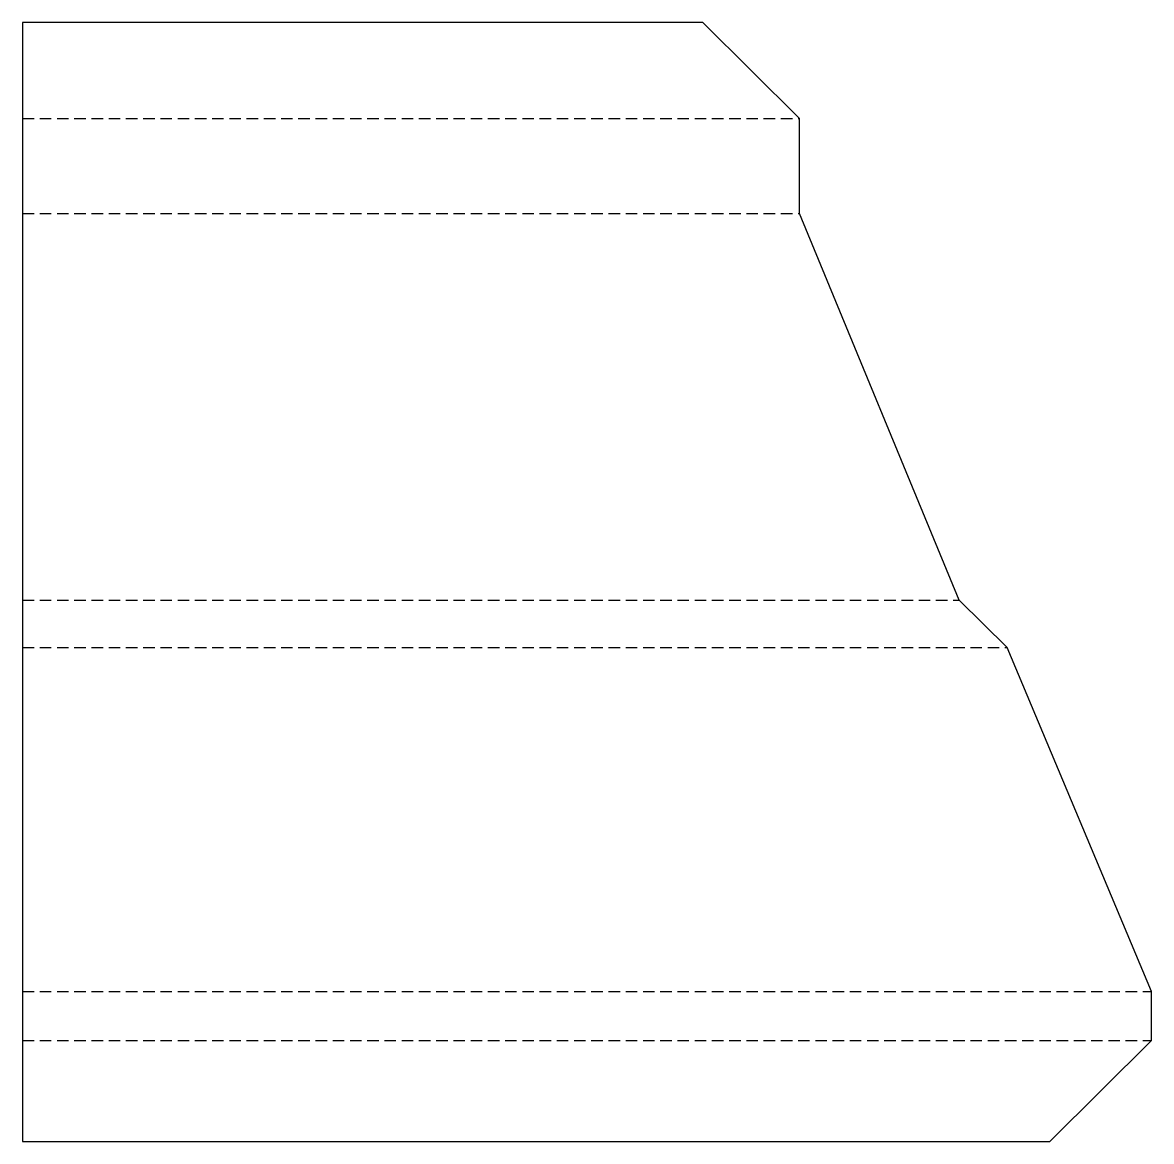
# Model space of a CAD drawing. Header units: millimetres. Extents: x 0 to 1179, y 0 to 1169.
import ezdxf

# ---------------------------------------------------------------- set-up
doc = ezdxf.new("R2010")
doc.units = ezdxf.units.MM
doc.linetypes.add('DASHED', pattern=[18, 12, -6])
doc.layers.add('BEND', color=1, linetype='DASHED')
doc.layers.add('CUT', color=7, linetype='CONTINUOUS')

msp = doc.modelspace()

# ---------------------------------------------------------------- linework, layer by layer
at = {"layer": 'BEND'}
for p, q in [((0, 1068.96545), (811.5, 1068.96545)), ((0, 969.791565), (811.5, 969.791565)), ((0, 565.863293), (978.3545, 565.863293)), ((0, 516.267849), (1028.3505, 516.267849)), ((0, 156.615665), (1179.003, 156.615665)), ((0, 105.402285), (1179, 105.402285))]:
    msp.add_line(p, q, dxfattribs=at)
at = {"layer": 'CUT'}
msp.add_lwpolyline([(0, 0), (1073, 0), (1179, 105.402285), (1179.003, 156.615665), (1028.3505, 516.267849), (978.3545, 565.863293), (811.5, 969.791565), (811.5, 1068.96545), (710.5, 1169.364565), (0, 1169.364565)], close=True, dxfattribs=at)

doc.saveas('drawing.dxf')
